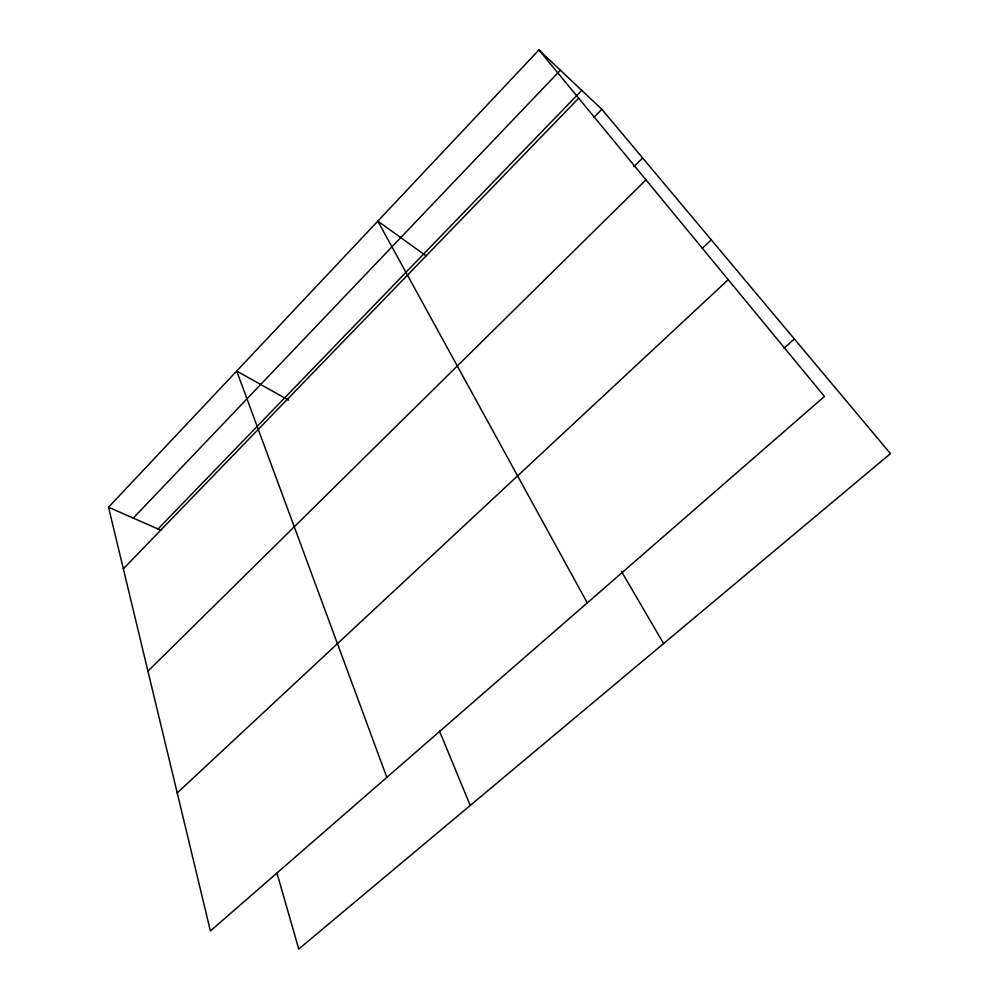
<?xml version="1.0" encoding="UTF-8"?>
<svg xmlns="http://www.w3.org/2000/svg" width="999" height="999" viewBox="0 0 999 999"><rect width="100%" height="100%" fill="white"/><g stroke="black" fill="none" stroke-linecap="round" stroke-linejoin="round"><path stroke-width="1.5" d="M538.923 49.95L824.45 396.441L210.402 930.956L108.529 507.217L538.923 49.95L601.823 109.291L890.471 453.621L298.738 949.05L277.01 873.213M133.267 518.106L560.377 70.192M158.017 528.983L581.755 90.36M123.339 568.831L578.671 98.189M594.205 117.083L601.823 109.291M633.828 166.733L642.632 157.979M147.939 671.141L645.966 179.857M702.26 248.389L711.263 239.847M177.223 792.919L728.234 279.67M783.94 348.301L794.367 338.973M108.529 507.217L160.764 530.194M288.611 400.162L236.713 371.041L386.838 777.372M426.136 255.881L377.822 221.104L587.275 602.897M621.39 571.303L663.598 643.556M439.523 731.118L470.229 805.469"/></g></svg>
